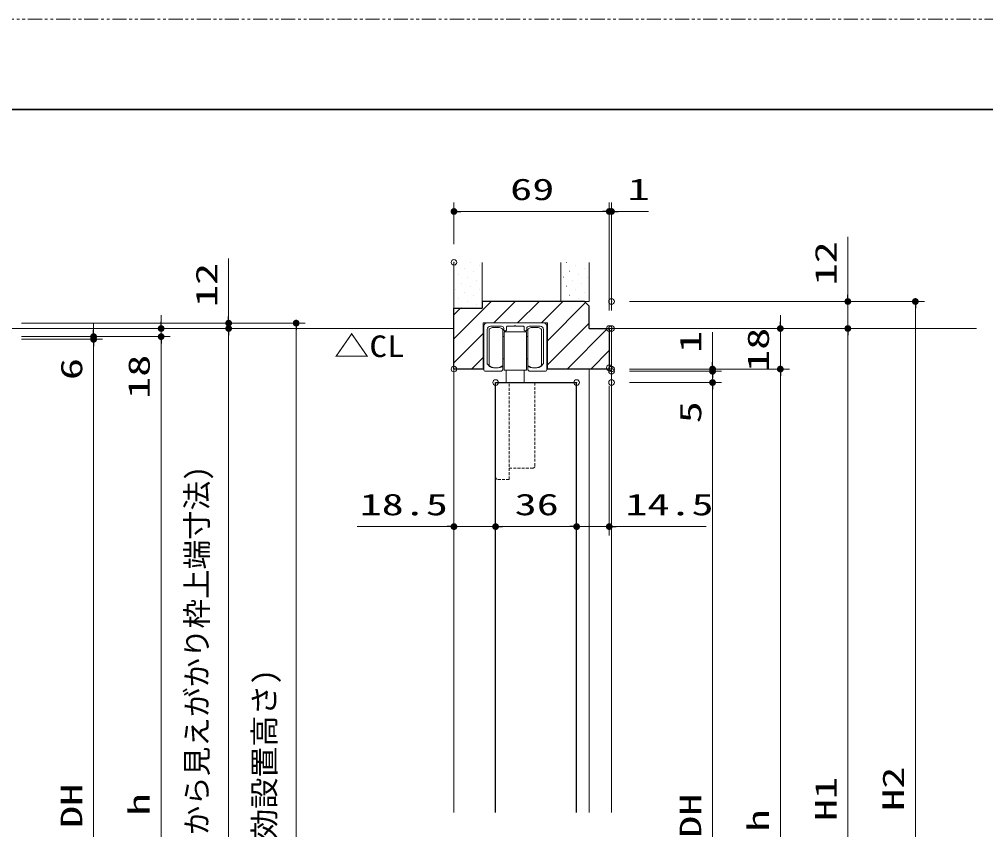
# Model space of a CAD drawing. Units: millimetres, scale not verified. Extents: x -1306 to 1306, y -607 to 607.
# Drawn here: x -660.5 to -231.2, y 234 to 594 of the extents above; entities that cross this region are included whole.
import ezdxf
from ezdxf.enums import TextEntityAlignment as Align

# ---------------------------------------------------------------- set-up
doc = ezdxf.new("R2010")
doc.units = ezdxf.units.MM
doc.header["$LTSCALE"] = 5
doc.header["$PDMODE"] = 32
doc.header["$PDSIZE"] = 2.5
doc.linetypes.add('USER1', pattern=[0.375, 0.25, -0.125])
doc.linetypes.add('USER2', pattern=[2.5, 1.25, -0.25, 0.25, -0.25, 0.25, -0.25])
for name, color, linetype, lineweight in [('0-1_線(水)', 4, 'Continuous', 9), ('0-2_線(白)', 7, 'Continuous', 30), ('0-3_線(黄)', 2, 'Continuous', 15), ('0-4_点線(水)', 4, 'USER1', 9), ('0-5_寸法線', 3, 'Continuous', 13), ('0-6_0', 3, 'Continuous', 25), ('0-7_DEFPOINTS', 7, 'Continuous', 5), ('0-9_ハッチング', 6, 'Continuous', 9), ('0-A_陰線', 1, 'USER2', 9), ('0-C_図面枠', 7, 'Continuous', 35)]:
    doc.layers.add(name, color=color, linetype=linetype, lineweight=lineweight)
doc.styles.add('ＭＳ ゴシック', font='')
doc.styles.get('ＭＳ ゴシック').set_extended_font_data('MS Gothic')

# ---------------------------------------------------------------- blocks, each defined once
blk = doc.blocks.new('_DOT')
at = {"layer": '0-6_0'}
blk.add_line((-2.5, 0), (-5, 0), dxfattribs=at)
for points in [[(0, 0), (-2.5, 0), (-2.48, 0.313)], [(0, 0), (-2.48, -0.313), (-2.5, 0)], [(0, 0), (-2.48, 0.313), (-2.421, 0.622)], [(0, 0), (-2.421, -0.622), (-2.48, -0.313)], [(0, 0), (-2.421, 0.622), (-2.324, 0.92)], [(0, 0), (-2.324, -0.92), (-2.421, -0.622)], [(0, 0), (-2.324, 0.92), (-2.191, 1.204)], [(0, 0), (-2.191, -1.204), (-2.324, -0.92)], [(0, 0), (-2.191, 1.204), (-2.023, 1.469)], [(0, 0), (-2.023, -1.469), (-2.191, -1.204)], [(0, 0), (-2.023, 1.469), (-1.822, 1.711)], [(0, 0), (-1.822, -1.711), (-2.023, -1.469)], [(0, 0), (-1.822, 1.711), (-1.594, 1.926)], [(0, 0), (-1.594, -1.926), (-1.822, -1.711)], [(0, 0), (-1.594, 1.926), (-1.34, 2.111)], [(0, 0), (-1.34, -2.111), (-1.594, -1.926)], [(0, 0), (-1.34, 2.111), (-1.064, 2.262)], [(0, 0), (-1.064, -2.262), (-1.34, -2.111)], [(0, 0), (-1.064, 2.262), (-0.773, 2.378)], [(0, 0), (-0.773, -2.378), (-1.064, -2.262)], [(0, 0), (-0.773, 2.378), (-0.468, 2.456)], [(0, 0), (-0.468, -2.456), (-0.773, -2.378)], [(0, 0), (-0.468, 2.456), (-0.157, 2.495)], [(0, 0), (-0.157, -2.495), (-0.468, -2.456)], [(0, 0), (-0.157, 2.495), (0.157, 2.495)], [(0, 0), (0.157, -2.495), (-0.157, -2.495)], [(0, 0), (0.157, 2.495), (0.468, 2.456)], [(0, 0), (0.468, 2.456), (0.773, 2.378)], [(0, 0), (0.773, 2.378), (1.064, 2.262)], [(0, 0), (1.064, 2.262), (1.34, 2.111)], [(0, 0), (1.34, 2.111), (1.594, 1.926)], [(0, 0), (1.594, 1.926), (1.822, 1.711)], [(0, 0), (1.822, 1.711), (2.023, 1.469)], [(0, 0), (2.023, 1.469), (2.191, 1.204)], [(0, 0), (2.191, 1.204), (2.324, 0.92)], [(0, 0), (2.324, 0.92), (2.421, 0.622)], [(0, 0), (2.421, 0.622), (2.48, 0.313)], [(0, 0), (2.48, 0.313), (2.5, 0)], [(0, 0), (0.468, -2.456), (0.157, -2.495)], [(0, 0), (0.773, -2.378), (0.468, -2.456)], [(0, 0), (1.064, -2.262), (0.773, -2.378)], [(0, 0), (1.34, -2.111), (1.064, -2.262)], [(0, 0), (1.594, -1.926), (1.34, -2.111)], [(0, 0), (1.822, -1.711), (1.594, -1.926)], [(0, 0), (2.023, -1.469), (1.822, -1.711)], [(0, 0), (2.191, -1.204), (2.023, -1.469)], [(0, 0), (2.324, -0.92), (2.191, -1.204)], [(0, 0), (2.421, -0.622), (2.324, -0.92)], [(0, 0), (2.48, -0.313), (2.421, -0.622)], [(0, 0), (2.5, 0), (2.48, -0.313)]]:
    blk.add_solid(points, dxfattribs=at)

msp = doc.modelspace()

# ---------------------------------------------------------------- linework, layer by layer
at = {"layer": '0-1_線(水)'}
for p, q in [((-454.193, 457.654), (-454.193, 438.154)), ((-427.693, 459.154), (-452.693, 459.154)), ((-452.693, 441.133), (-452.693, 456.154)), ((-451.793, 456.254), (-451.793, 440.054)), ((-446.293, 457.654), (-451.193, 457.654)), ((-445.793, 456.254), (-445.743, 456.254)), ((-445.793, 456.254), (-445.793, 440.054)), ((-445.293, 456.654), (-445.293, 455.954)), ((-435.193, 455.154), (-445.193, 455.154)), ((-445.193, 455.154), (-445.193, 438.154)), ((-444.393, 455.654), (-444.993, 455.654)), ((-444.093, 455.954), (-444.093, 457.354)), ((-440.493, 457.654), (-443.793, 457.654)), ((-440.193, 457.954), (-440.493, 457.654)), ((-436.293, 457.354), (-436.293, 455.954)), ((-435.393, 455.654), (-435.993, 455.654)), ((-435.193, 455.154), (-435.193, 438.154)), ((-435.093, 455.954), (-435.093, 456.654)), ((-429.193, 457.654), (-434.093, 457.654)), ((-428.593, 456.254), (-428.543, 456.254)), ((-428.593, 456.254), (-428.593, 440.054)), ((-427.693, 456.154), (-427.693, 441.133)), ((-426.193, 438.154), (-426.193, 457.654)), ((-398.943, 456.654), (-397.443, 456.654)), ((-397.443, 456.654), (-397.443, 241.654)), ((-445.793, 453.154), (-445.193, 453.154)), ((-434.593, 453.154), (-435.193, 453.154)), ((-445.793, 443.154), (-445.193, 443.154)), ((-434.593, 443.154), (-435.193, 443.154)), ((-467.443, 439.154), (-467.443, 241.654)), ((-451.793, 440.054), (-451.743, 440.054)), ((-445.693, 439.654), (-445.693, 438.654)), ((-435.193, 438.154), (-445.193, 438.154)), ((-444.193, 438.154), (-444.193, 432.654)), ((-436.193, 438.154), (-436.193, 432.654)), ((-434.693, 438.654), (-434.693, 439.654)), ((-407.443, 438.654), (-407.443, 241.654)), ((-446.693, 437.654), (-453.693, 437.654)), ((-426.693, 437.654), (-433.693, 437.654))]:
    msp.add_line(p, q, dxfattribs=at)
for points in [[(-445.793, 456.254), (-445.838, 456.411), (-445.974, 456.562), (-446.195, 456.704), (-446.495, 456.833), (-446.864, 456.944), (-447.293, 457.034), (-447.767, 457.1), (-448.272, 457.141), (-448.793, 457.154), (-449.314, 457.141), (-449.819, 457.1), (-450.293, 457.034), (-450.721, 456.944), (-451.091, 456.833), (-451.391, 456.704), (-451.612, 456.562), (-451.747, 456.411), (-451.793, 456.254), (-451.743, 456.254)], [(-436.593, 457.654), (-439.893, 457.654), (-440.193, 457.954)], [(-428.593, 456.254), (-428.638, 456.411), (-428.774, 456.562), (-428.995, 456.704), (-429.295, 456.833), (-429.664, 456.944), (-430.093, 457.034), (-430.567, 457.1), (-431.072, 457.141), (-431.593, 457.154), (-432.114, 457.141), (-432.619, 457.1), (-433.093, 457.034), (-433.521, 456.944), (-433.891, 456.833), (-434.191, 456.704), (-434.412, 456.562), (-434.547, 456.411), (-434.593, 456.254), (-434.543, 456.254)], [(-434.593, 456.254), (-434.593, 440.054), (-434.543, 440.054)], [(-451.793, 440.054), (-451.747, 439.898), (-451.612, 439.747), (-451.391, 439.604), (-451.091, 439.476), (-450.721, 439.365), (-450.293, 439.275), (-449.819, 439.209), (-449.314, 439.168), (-448.793, 439.154), (-448.272, 439.168), (-447.767, 439.209), (-447.293, 439.275), (-446.864, 439.365), (-446.495, 439.476), (-446.195, 439.604), (-445.974, 439.747), (-445.838, 439.898), (-445.793, 440.054), (-445.743, 440.054)], [(-434.593, 440.054), (-434.547, 439.898), (-434.412, 439.747), (-434.191, 439.604), (-433.891, 439.476), (-433.521, 439.365), (-433.093, 439.275), (-432.619, 439.209), (-432.114, 439.168), (-431.593, 439.154), (-431.072, 439.168), (-430.567, 439.209), (-430.093, 439.275), (-429.664, 439.365), (-429.295, 439.476), (-428.995, 439.604), (-428.774, 439.747), (-428.638, 439.898), (-428.593, 440.054), (-428.543, 440.054)]]:
    msp.add_lwpolyline(points, dxfattribs=at)
for centre, radius, start, end in [((-452.693, 457.654), 1.5, 90, 180), ((-451.193, 456.154), 1.5, 90, 180), ((-446.293, 456.654), 1, 0, 90), ((-444.993, 455.954), 0.3, 180, 270), ((-444.393, 455.954), 0.3, 270, 0), ((-443.793, 457.354), 0.3, 90, 180), ((-436.593, 457.354), 0.3, 0, 90), ((-435.993, 455.954), 0.3, 180, 270), ((-435.393, 455.954), 0.3, 270, 0), ((-434.093, 456.654), 1, 90, 180), ((-429.193, 456.154), 1.5, 0, 90), ((-427.693, 457.654), 1.5, 0, 90), ((-453.693, 438.154), 0.5, 180, 270), ((-452.393, 441.133), 0.3, 180, 220.01096), ((-448.793, 444.154), 5, 220.00804, 301.8906), ((-446.693, 438.654), 1, 270, 0), ((-445.993, 439.654), 0.3, 0, 121.89404), ((-434.393, 439.654), 0.3, 58.10596, 180), ((-433.693, 438.654), 1, 180, 270), ((-431.593, 444.154), 5, 238.1094, 319.99196), ((-427.993, 441.133), 0.3, 319.98904, 0), ((-426.693, 438.154), 0.5, 270, 0)]:
    msp.add_arc(centre, radius, start, end, dxfattribs=at)
at = {"layer": '0-2_線(白)'}
for p, q in [((-409.443, 468.654), (-454.943, 468.654)), ((-454.943, 468.654), (-454.943, 465.654)), ((-409.443, 468.654), (-407.443, 466.654)), ((-467.443, 465.654), (-454.943, 465.654)), ((-466.943, 465.654), (-454.943, 465.654)), ((-407.443, 456.654), (-407.443, 466.654)), ((-448.943, 432.654), (-412.943, 432.654)), ((-448.943, 241.654), (-448.943, 432.654)), ((-412.943, 241.654), (-412.943, 432.654))]:
    msp.add_line(p, q, dxfattribs=at)
for points in [[(-454.493, 438.654), (-467.443, 438.654), (-467.443, 465.654)], [(-407.443, 456.654), (-398.443, 456.654), (-398.443, 438.654), (-425.893, 438.654)]]:
    msp.add_lwpolyline(points, dxfattribs=at)
at = {"layer": '0-3_線(黄)'}
for p, q in [((-467.443, 465.654), (-467.443, 486.054)), ((-454.943, 468.654), (-454.943, 486.054)), ((-419.943, 468.654), (-419.943, 486.054)), ((-407.443, 468.654), (-407.443, 486.054)), ((-409.443, 468.654), (-407.443, 468.654)), ((-1235.914, 456.654), (-467.443, 456.654)), ((-397.443, 456.654), (-235.216, 456.654))]:
    msp.add_line(p, q, dxfattribs=at)
at = {"layer": '0-4_点線(水)'}
for p, q in [((-448.943, 432.654), (-431.443, 432.654)), ((-448.943, 432.654), (-448.943, 390.654)), ((-442.943, 389.654), (-442.943, 432.654)), ((-431.443, 395.654), (-431.443, 432.654)), ((-442.943, 394.654), (-432.443, 394.654)), ((-447.943, 389.654), (-442.943, 389.654))]:
    msp.add_line(p, q, dxfattribs=at)
for centre, start, end in [((-432.443, 395.654), 270, 0), ((-447.943, 390.654), 180, 270)]:
    msp.add_arc(centre, 1, start, end, dxfattribs=at)
at = {"layer": '0-5_寸法線'}
for p, q in [((-467.443, 494.054), (-467.443, 512.654)), ((-398.443, 464.654), (-398.443, 512.654)), ((-398.443, 464.654), (-398.443, 512.654)), ((-397.443, 464.654), (-397.443, 512.654)), ((-401.443, 508.654), (-464.443, 508.654)), ((-401.443, 508.654), (-404.443, 508.654)), ((-398.443, 508.654), (-397.443, 508.654)), ((-394.443, 508.654), (-381.062, 508.654)), ((-292.443, 471.654), (-292.443, 497.416)), ((-567.548, 462.054), (-567.548, 487.816)), ((-389.443, 468.654), (-288.443, 468.654)), ((-389.443, 468.654), (-258.443, 468.654)), ((-292.443, 456.654), (-292.443, 468.654)), ((-262.443, 39.654), (-262.443, 465.654)), ((-597.548, 459.654), (-597.548, 462.654)), ((-322.443, 459.654), (-322.443, 462.654)), ((-659.548, 459.054), (-563.548, 459.054)), ((-659.548, 459.054), (-533.548, 459.054)), ((-659.548, 456.654), (-593.548, 456.654)), ((-659.548, 456.654), (-563.548, 456.654)), ((-659.548, 456.654), (-563.548, 456.654)), ((-627.548, 456.054), (-627.548, 459.054)), ((-597.548, 456.654), (-597.548, 453.054)), ((-567.548, 456.654), (-567.548, 459.054)), ((-537.548, 456.054), (-537.548, 39.654)), ((-389.443, 456.654), (-318.443, 456.654)), ((-389.443, 456.654), (-288.443, 456.654)), ((-389.443, 456.654), (-288.443, 456.654)), ((-322.443, 456.654), (-322.443, 438.654)), ((-659.548, 453.054), (-593.548, 453.054)), ((-659.548, 453.054), (-623.548, 453.054)), ((-659.548, 453.054), (-593.548, 453.054)), ((-659.548, 451.854), (-623.548, 451.854)), ((-659.548, 451.854), (-623.548, 451.854)), ((-627.548, 453.054), (-627.548, 451.854)), ((-567.548, 453.654), (-567.548, 39.654)), ((-567.548, 453.654), (-567.548, 450.654)), ((-352.545, 441.654), (-352.545, 455.035)), ((-292.443, 453.654), (-292.443, 39.654)), ((-292.443, 453.654), (-292.443, 450.654)), ((-627.548, 448.854), (-627.548, 42.054)), ((-627.548, 448.854), (-627.548, 431.664)), ((-597.548, 450.054), (-597.548, 39.654)), ((-597.548, 450.054), (-597.548, 424.292)), ((-352.545, 440.654), (-352.545, 443.654)), ((-389.443, 438.654), (-318.443, 438.654)), ((-389.443, 438.654), (-348.545, 438.654)), ((-389.443, 438.654), (-318.443, 438.654)), ((-352.545, 437.654), (-352.545, 438.654)), ((-389.443, 437.654), (-348.545, 437.654)), ((-389.443, 437.654), (-348.545, 437.654)), ((-352.545, 437.654), (-352.545, 432.654)), ((-352.545, 434.654), (-352.545, 431.654)), ((-322.443, 435.654), (-322.443, 39.654)), ((-322.443, 435.654), (-322.443, 432.654)), ((-467.443, 430.654), (-467.443, 364.654)), ((-398.443, 431.154), (-398.443, 364.654)), ((-389.443, 432.654), (-348.545, 432.654)), ((-389.443, 432.654), (-348.545, 432.654)), ((-352.545, 429.654), (-352.545, 51.654)), ((-352.545, 429.654), (-352.545, 411.988)), ((-448.943, 424.654), (-448.943, 364.654)), ((-448.943, 424.654), (-448.943, 364.654)), ((-412.943, 424.654), (-412.943, 364.654)), ((-412.943, 424.654), (-412.943, 364.654)), ((-470.443, 368.654), (-510.49, 368.654)), ((-448.943, 368.654), (-467.443, 368.654)), ((-445.943, 368.654), (-442.943, 368.654)), ((-445.943, 368.654), (-415.943, 368.654)), ((-415.943, 368.654), (-418.943, 368.654)), ((-412.943, 368.654), (-398.443, 368.654)), ((-395.443, 368.654), (-355.395, 368.654))]:
    msp.add_line(p, q, dxfattribs=at)
msp.add_lwpolyline([(-425.893, 438.654), (-425.893, 459.154), (-454.493, 459.154), (-454.493, 438.654)], dxfattribs=at)
at = {"layer": '0-7_DEFPOINTS'}
for p in [(-467.443, 508.654), (-398.443, 508.654), (-467.443, 486.054), (-397.443, 468.654), (-262.443, 468.654), (-567.548, 459.054), (-597.548, 456.654), (-398.443, 456.654), (-397.443, 456.654), (-397.443, 456.654), (-397.443, 456.654), (-292.443, 456.654), (-627.548, 453.054), (-467.443, 438.654), (-398.443, 439.154), (-397.443, 438.654), (-397.443, 437.654), (-352.545, 437.654), (-322.443, 438.654), (-448.943, 432.654), (-412.943, 432.654), (-397.443, 432.654), (-397.443, 432.654), (-352.545, 432.654), (-448.943, 368.654), (-412.943, 368.654), (-398.443, 368.654)]:
    msp.add_point(p, dxfattribs=at)
at = {"layer": '0-9_ハッチング'}
for p, q in [((-459.988, 486.046), (-459.938, 486.046)), ((-417.561, 486.046), (-417.511, 486.046)), ((-466.617, 484.721), (-466.567, 484.721)), ((-462.639, 483.395), (-462.589, 483.395)), ((-458.662, 482.069), (-458.612, 482.069)), ((-456.01, 484.721), (-455.96, 484.721)), ((-416.236, 482.069), (-416.186, 482.069)), ((-413.584, 484.721), (-413.534, 484.721)), ((-409.606, 483.395), (-409.556, 483.395)), ((-465.291, 480.743), (-465.241, 480.743)), ((-463.965, 476.766), (-463.915, 476.766)), ((-461.314, 479.417), (-461.264, 479.417)), ((-457.336, 478.091), (-457.286, 478.091)), ((-418.887, 479.417), (-418.837, 479.417)), ((-414.91, 478.091), (-414.86, 478.091)), ((-412.258, 480.743), (-412.208, 480.743)), ((-410.932, 476.766), (-410.882, 476.766)), ((-408.281, 479.417), (-408.231, 479.417)), ((-466.617, 474.114), (-466.567, 474.114)), ((-462.639, 472.788), (-462.589, 472.788)), ((-459.988, 475.44), (-459.938, 475.44)), ((-456.01, 474.114), (-455.96, 474.114)), ((-417.561, 475.44), (-417.511, 475.44)), ((-413.584, 474.114), (-413.534, 474.114)), ((-409.606, 472.788), (-409.556, 472.788)), ((-467.443, 452.075), (-450.863, 468.654)), ((-465.291, 470.136), (-465.241, 470.136)), ((-461.314, 468.811), (-461.264, 468.811)), ((-458.662, 471.462), (-458.612, 471.462)), ((-449.757, 459.154), (-440.257, 468.654)), ((-439.15, 459.154), (-429.65, 468.654)), ((-428.543, 459.154), (-419.043, 468.654)), ((-425.893, 451.198), (-408.94, 468.151)), ((-418.887, 468.811), (-418.837, 468.811)), ((-416.236, 471.462), (-416.186, 471.462)), ((-412.258, 470.136), (-412.208, 470.136)), ((-408.281, 468.811), (-408.231, 468.811)), ((-467.443, 462.682), (-464.47, 465.654)), ((-463.965, 466.159), (-463.915, 466.159)), ((-457.336, 467.485), (-457.286, 467.485)), ((-425.893, 440.592), (-407.443, 459.042)), ((-417.224, 438.654), (-399.224, 456.654)), ((-467.443, 441.468), (-454.493, 454.418)), ((-406.617, 438.654), (-398.443, 446.829)), ((-459.65, 438.654), (-454.493, 443.812))]:
    msp.add_line(p, q, dxfattribs=at)
at = {"layer": '0-A_陰線', "color": 4}
msp.add_line((387.036, 594), (-1292.964, 594), dxfattribs=at)
at = {"layer": '0-C_図面枠'}
msp.add_lwpolyline([(-1252.964, -554), (347.036, -554), (347.036, 554), (-1252.964, 554)], close=True, dxfattribs=at)

# ---------------------------------------------------------------- block references
at = {"layer": '0-5_寸法線', "xscale": 0.6, "yscale": 0.6}
for p, rotation in [((-467.443, 508.654), 180), ((-397.443, 508.654), 180), ((-292.443, 468.654), 270), ((-262.443, 468.654), 90), ((-597.548, 456.654), 270), ((-567.548, 459.054), 270), ((-537.548, 459.054), 90), ((-322.443, 456.654), 270), ((-627.548, 453.054), 270), ((-567.548, 456.654), 90), ((-567.548, 456.654), 90), ((-292.443, 456.654), 90), ((-292.443, 456.654), 90), ((-627.548, 451.854), 90), ((-627.548, 451.854), 90), ((-597.548, 453.054), 90), ((-597.548, 453.054), 90), ((-352.545, 438.654), 270), ((-352.545, 437.654), 270), ((-352.545, 437.654), 90), ((-322.443, 438.654), 90), ((-322.443, 438.654), 90), ((-352.545, 432.654), 90), ((-352.545, 432.654), 90), ((-448.943, 368.654), 180), ((-448.943, 368.654), 180), ((-398.443, 368.654), 180)]:
    msp.add_blockref('_DOT', p, dxfattribs=dict(at, rotation=rotation))
for p in [(-398.443, 508.654), (-398.443, 508.654), (-467.443, 368.654), (-412.943, 368.654), (-412.943, 368.654)]:
    msp.add_blockref('_DOT', p, dxfattribs=at)

# ---------------------------------------------------------------- texts
at = {"layer": '0-3_線(黄)', "style": 'ＭＳ ゴシック', "width": 1.2}
msp.add_text('△CL', height=9.604, dxfattribs=at).set_placement((-520.746, 441.087), align=Align.BOTTOM_LEFT)
at = {"layer": '0-5_寸法線', "style": 'ＭＳ ゴシック', "width": 1.5}
for s, p in [('69', (-442.467, 510.804)), ('1', (-390.3, 510.804)), ('18.5', (-509.347, 370.804)), ('36', (-440.467, 370.804)), ('14.5', (-391.3, 370.804))]:
    msp.add_text(s, height=9.604, dxfattribs=at).set_placement(p, align=Align.BOTTOM_LEFT)
at = {"layer": '0-5_寸法線', "style": 'ＭＳ ゴシック'}
for s, height, width, p in [('12', 9.604, 1.5, (-294.592, 475.797)), ('12', 9.604, 1.5, (-569.697, 466.197)), ('18', 9.604, 1.5, (-324.592, 437.416)), ('1', 9.604, 1.5, (-354.695, 445.797)), ('6', 9.604, 1.5, (-629.697, 433.759)), ('18', 9.604, 1.5, (-599.697, 425.435)), ('5', 9.604, 1.5, (-354.695, 414.559)), ('H2(有効設置高さ)', 9.621, 1.05, (-543.983, 195.188)), ('H2', 9.604, 1.5, (-264.592, 242.416)), ('H1', 9.604, 1.5, (-294.592, 237.845)), ('DH', 9.604, 1.5, (-629.697, 234.816)), ('h', 9.604, 1.5, (-599.697, 240.331)), ('DH', 9.604, 1.5, (-354.695, 230.416)), ('h', 9.604, 1.5, (-324.592, 233.131))]:
    msp.add_text(s, height=height, rotation=90, dxfattribs=dict(at, width=width)).set_placement(p, align=Align.BOTTOM_LEFT)
msp.add_text('H1(FL(フロアライン)から見えがかり枠上端寸法)', height=9.621, rotation=90, dxfattribs=at).set_placement((-573.983, 106.988), align=Align.BOTTOM_LEFT)

doc.saveas('drawing.dxf')
